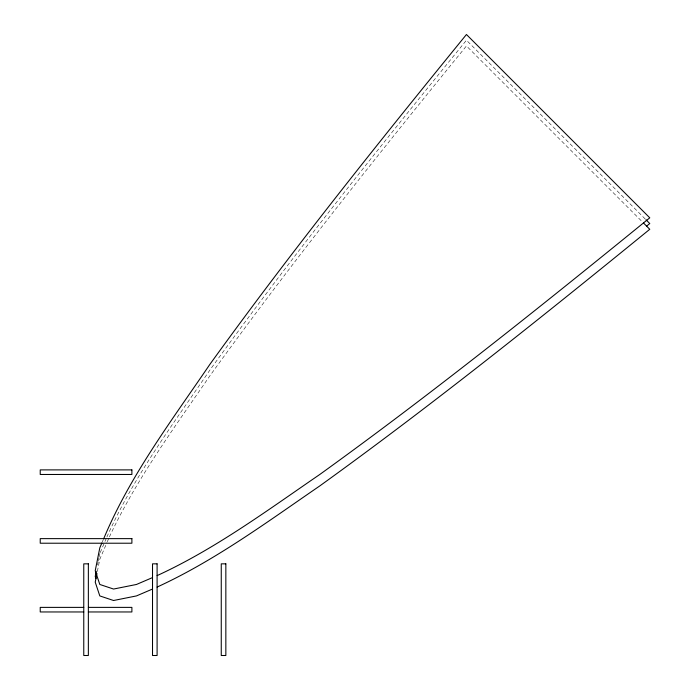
<?xml version="1.0" encoding="UTF-8"?>
<svg xmlns="http://www.w3.org/2000/svg" width="690" height="690" viewBox="0 0 690 690"><rect width="100%" height="100%" fill="white"/><g stroke="black" fill="none" stroke-linecap="round" stroke-linejoin="round"><path stroke-width="0.52" stroke-dasharray="3.45 2.59" d="M97.514 564.989L98.144 561.858M98.351 560.815L98.972 557.692M99.179 556.649L99.809 553.527M97.368 571.467L99.809 559.254L106.89 542.728M102.31 541.969L103.138 540.02M100.223 552.552L106.476 537.976M106.89 537.001C133.377 477.066 173.052 424.1 209.803 370.211C291.309 257.129 378.465 148.29 466.449 40.227L645.21 218.989M107.304 541.754L108.977 537.872M109.391 536.898C136.241 479.481 174.035 428.007 209.803 375.938C291.309 262.856 378.465 154.017 466.449 45.954L642.166 221.671"/><path stroke-width="1.03" d="M96.264 571.234L95.229 576.443L95.945 578.591M96.962 573.502L95.229 582.17L99.809 595.918L113.557 600.507L136.473 595.918L152.516 589.044M101.887 542.935L99.809 547.8L95.229 570.716L99.809 584.465L113.557 589.044L136.473 584.465L152.516 577.59M103.56 539.045C129.858 475.893 171.543 420.702 209.803 364.475C291.309 251.402 378.465 142.563 466.449 34.5L649.773 217.824C541.71 305.808 432.872 392.964 319.789 474.47C267.177 510.514 215.271 548.904 157.096 575.624M646.608 226.113L649.773 223.551L645.969 219.748M157.096 587.078C215.271 560.366 267.177 521.968 319.789 485.924C432.872 404.426 541.71 317.262 649.773 229.278L643.442 222.948M83.766 607.381L40.227 607.381L40.227 611.961L83.766 611.961M88.355 607.381L131.893 607.381L131.893 611.961L88.355 611.961M131.893 469.89L40.227 469.89L40.227 474.47L131.893 474.47L131.893 469.89M131.893 538.631L40.227 538.631L40.227 543.22L131.893 543.22L131.893 538.631M88.355 563.842L83.766 563.842L83.766 655.5L88.355 655.5L88.355 563.842M157.096 563.842L152.516 563.842L152.516 655.5L157.096 655.5L157.096 563.842M225.846 563.842L221.257 563.842L221.257 655.5L225.846 655.5L225.846 563.842"/></g></svg>
